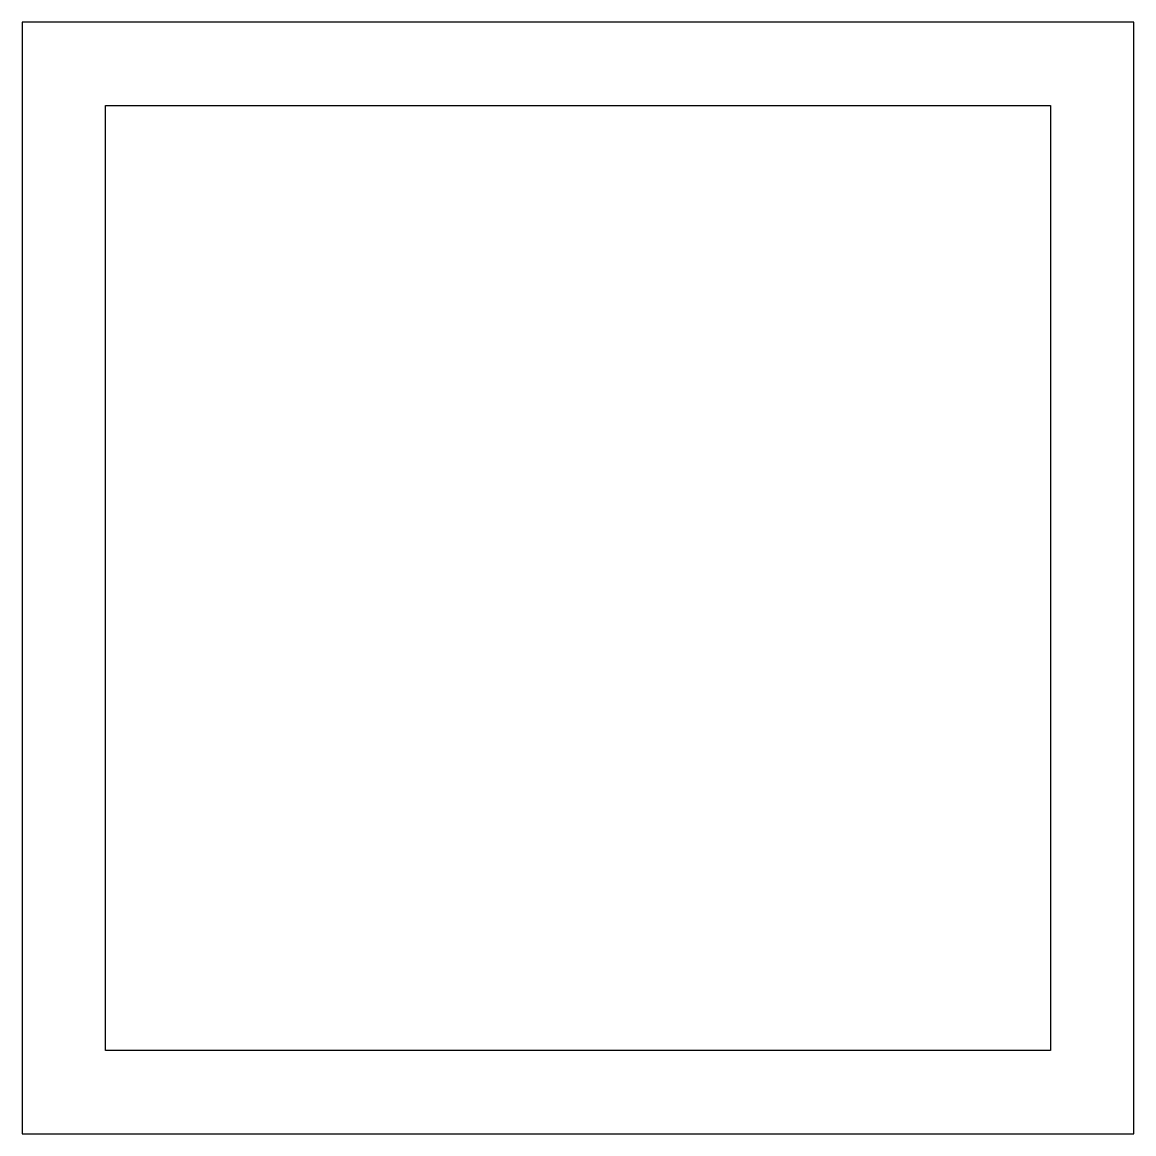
# Model space of a CAD drawing. Extents: x 2541.2 to 2581.2, y 1378.8 to 1418.8.
import ezdxf

# ---------------------------------------------------------------- set-up
doc = ezdxf.new("R2010")
doc.units = 0
doc.layers.get('0').update_dxf_attribs({"linetype": 'CONTINUOUS'})

msp = doc.modelspace()

# ---------------------------------------------------------------- linework, layer by layer
at = {"color": 0, "linetype": 'BYBLOCK'}
for p, q in [((2541.206, 1418.775), (2541.206, 1378.775)), ((2581.206, 1418.775), (2541.206, 1418.775)), ((2581.206, 1378.775), (2581.206, 1418.775)), ((2544.206, 1381.775), (2544.206, 1415.775)), ((2544.206, 1415.775), (2578.206, 1415.775)), ((2578.206, 1415.775), (2578.206, 1381.775)), ((2578.206, 1381.775), (2544.206, 1381.775)), ((2541.206, 1378.775), (2581.206, 1378.775))]:
    msp.add_line(p, q, dxfattribs=at)

doc.saveas('drawing.dxf')
